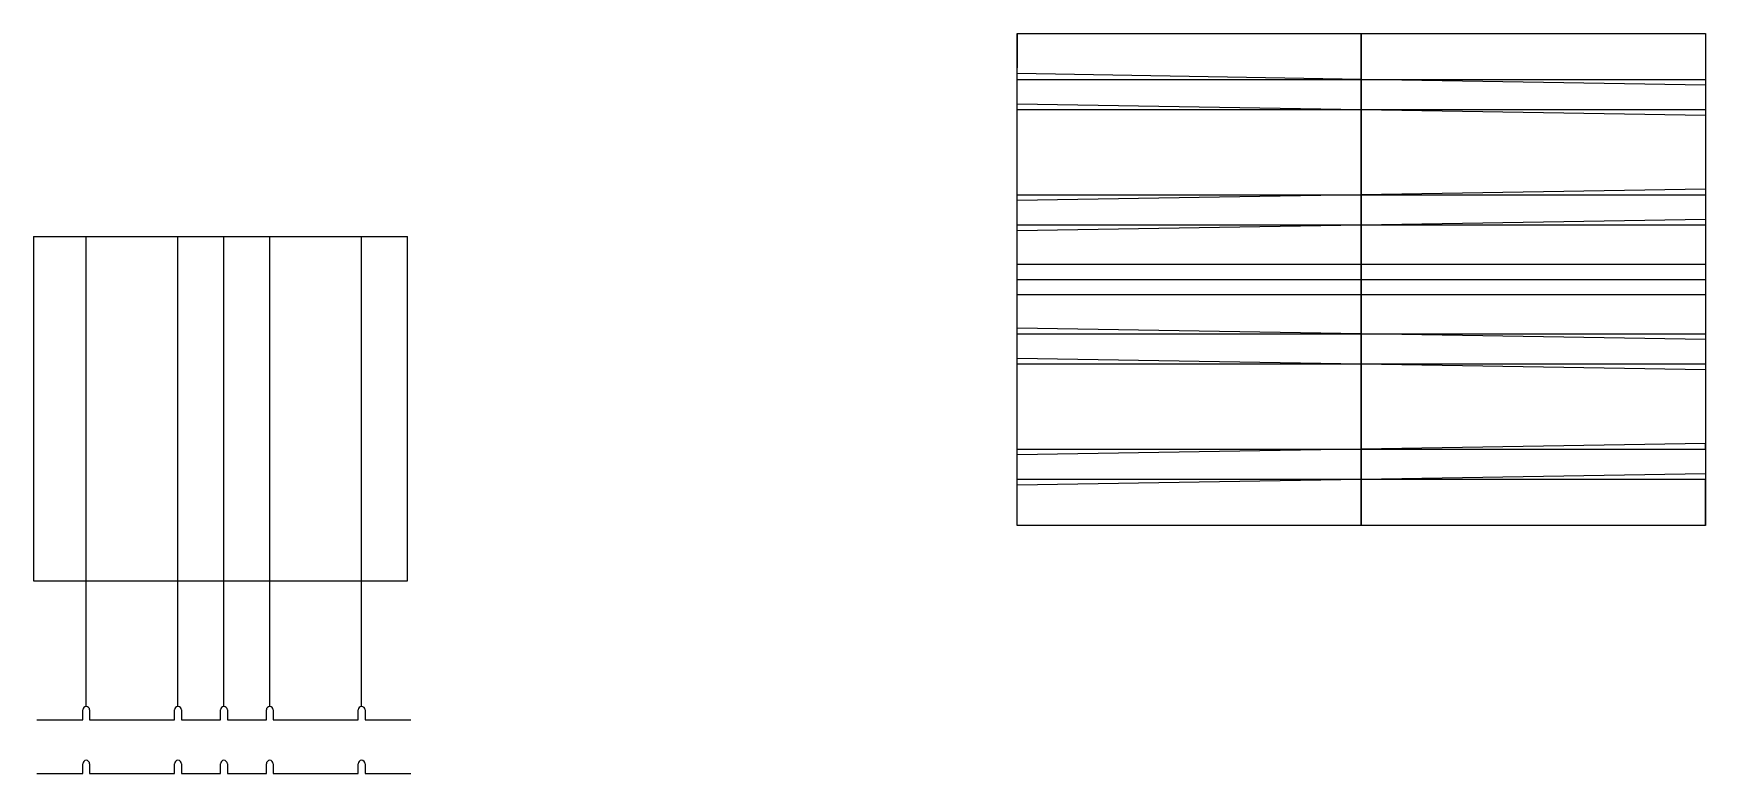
# Model space of a CAD drawing. Extents: x 1.23 to 2.69, y 2.15 to 2.79.
import ezdxf

# ---------------------------------------------------------------- set-up
doc = ezdxf.new("R2010")
doc.units = 0
doc.layers.add('Default', color=7, linetype='Continuous')

msp = doc.modelspace()

# ---------------------------------------------------------------- linework, layer by layer
at = {"layer": 'Default'}
for p, q in [((2.0915, 2.7941), (2.0915, 2.7641)), ((2.6915, 2.7941), (2.6915, 2.7541)), ((2.3915, 2.7541), (2.0915, 2.7591)), ((2.6915, 2.7491), (2.3915, 2.7541)), ((2.3915, 2.7276), (2.0915, 2.7326)), ((2.3915, 2.7276), (2.3915, 2.6536)), ((2.6915, 2.7226), (2.3915, 2.7276)), ((2.3915, 2.6536), (2.0915, 2.6486)), ((2.6915, 2.6586), (2.3915, 2.6536)), ((2.3915, 2.6271), (2.0915, 2.6221)), ((2.6915, 2.6321), (2.3915, 2.6271)), ((2.3915, 2.5931), (2.3915, 2.6271)), ((1.2343, 2.6173), (1.5603, 2.6173)), ((1.2343, 2.6173), (1.2343, 2.3173)), ((1.2803, 2.208), (1.2803, 2.6173)), ((1.3603, 2.208), (1.3603, 2.6173)), ((1.4003, 2.208), (1.4003, 2.6173)), ((1.4403, 2.208), (1.4403, 2.6173)), ((1.5203, 2.208), (1.5203, 2.6173)), ((1.5603, 2.3173), (1.5603, 2.6173)), ((2.0915, 2.5798), (2.6915, 2.5798)), ((2.3915, 2.5666), (2.3915, 2.5326)), ((2.3915, 2.5326), (2.0915, 2.5376)), ((2.6915, 2.5276), (2.3915, 2.5326)), ((2.3915, 2.5061), (2.0915, 2.5111)), ((2.3915, 2.5061), (2.3915, 2.4321)), ((2.6915, 2.5011), (2.3915, 2.5061)), ((2.6915, 2.5061), (2.6915, 2.5011)), ((2.6915, 2.4371), (2.3915, 2.4321)), ((2.6915, 2.4321), (2.6915, 2.4371)), ((2.3915, 2.4321), (2.0915, 2.4271)), ((2.3915, 2.4056), (2.0915, 2.4006)), ((2.6915, 2.4106), (2.3915, 2.4056)), ((2.6915, 2.3655), (2.6915, 2.4055)), ((2.0915, 2.3655), (2.0915, 2.3955)), ((1.2343, 2.3173), (1.5603, 2.3173)), ((1.2773, 2.1964), (1.2773, 2.205)), ((1.2833, 2.205), (1.2833, 2.1964)), ((1.3573, 2.1964), (1.3573, 2.205)), ((1.3633, 2.205), (1.3633, 2.1964)), ((1.3973, 2.1964), (1.3973, 2.205)), ((1.4033, 2.205), (1.4033, 2.1964)), ((1.4373, 2.1964), (1.4373, 2.205)), ((1.4433, 2.205), (1.4433, 2.1964)), ((1.5173, 2.1964), (1.5173, 2.205)), ((1.5233, 2.205), (1.5233, 2.1964)), ((1.2373, 2.1964), (1.2773, 2.1964)), ((1.2833, 2.1964), (1.3573, 2.1964)), ((1.3633, 2.1964), (1.3973, 2.1964)), ((1.4033, 2.1964), (1.4373, 2.1964)), ((1.4433, 2.1964), (1.5173, 2.1964)), ((1.5233, 2.1964), (1.5633, 2.1964)), ((1.2773, 2.1496), (1.2773, 2.1581)), ((1.2833, 2.1581), (1.2833, 2.1496)), ((1.3573, 2.1496), (1.3573, 2.1581)), ((1.3633, 2.1581), (1.3633, 2.1496)), ((1.3973, 2.1496), (1.3973, 2.1581)), ((1.4033, 2.1581), (1.4033, 2.1496)), ((1.4373, 2.1496), (1.4373, 2.1581)), ((1.4433, 2.1581), (1.4433, 2.1496)), ((1.5173, 2.1496), (1.5173, 2.1581)), ((1.5233, 2.1581), (1.5233, 2.1496)), ((1.2373, 2.1496), (1.2773, 2.1496)), ((1.2833, 2.1496), (1.3573, 2.1496)), ((1.3633, 2.1496), (1.3973, 2.1496)), ((1.4033, 2.1496), (1.4373, 2.1496)), ((1.4433, 2.1496), (1.5173, 2.1496)), ((1.5233, 2.1496), (1.5633, 2.1496))]:
    msp.add_line(p, q, dxfattribs=at)
for points in [[(2.0915, 2.7941), (2.3915, 2.7941), (2.3915, 2.3655), (2.0915, 2.3655)], [(2.3915, 2.7941), (2.6915, 2.7941), (2.6915, 2.3655), (2.3915, 2.3655)], [(2.6915, 2.7276), (2.0915, 2.7276), (2.0915, 2.7541), (2.6915, 2.7541)], [(2.6915, 2.6271), (2.0915, 2.6271), (2.0915, 2.6536), (2.6915, 2.6536)], [(2.6915, 2.5666), (2.0915, 2.5666), (2.0915, 2.5931), (2.6915, 2.5931)], [(2.6915, 2.5061), (2.0915, 2.5061), (2.0915, 2.5326), (2.6915, 2.5326)], [(2.6915, 2.4056), (2.0915, 2.4056), (2.0915, 2.4321), (2.6915, 2.4321)]]:
    msp.add_lwpolyline(points, close=True, dxfattribs=at)
for centre in [(1.2803, 2.205), (1.3603, 2.205), (1.4003, 2.205), (1.4403, 2.205), (1.5203, 2.205), (1.2803, 2.1581), (1.3603, 2.1581), (1.4003, 2.1581), (1.4403, 2.1581), (1.5203, 2.1581)]:
    msp.add_arc(centre, 0.003, 0, 180, dxfattribs=at)

doc.saveas('drawing.dxf')
